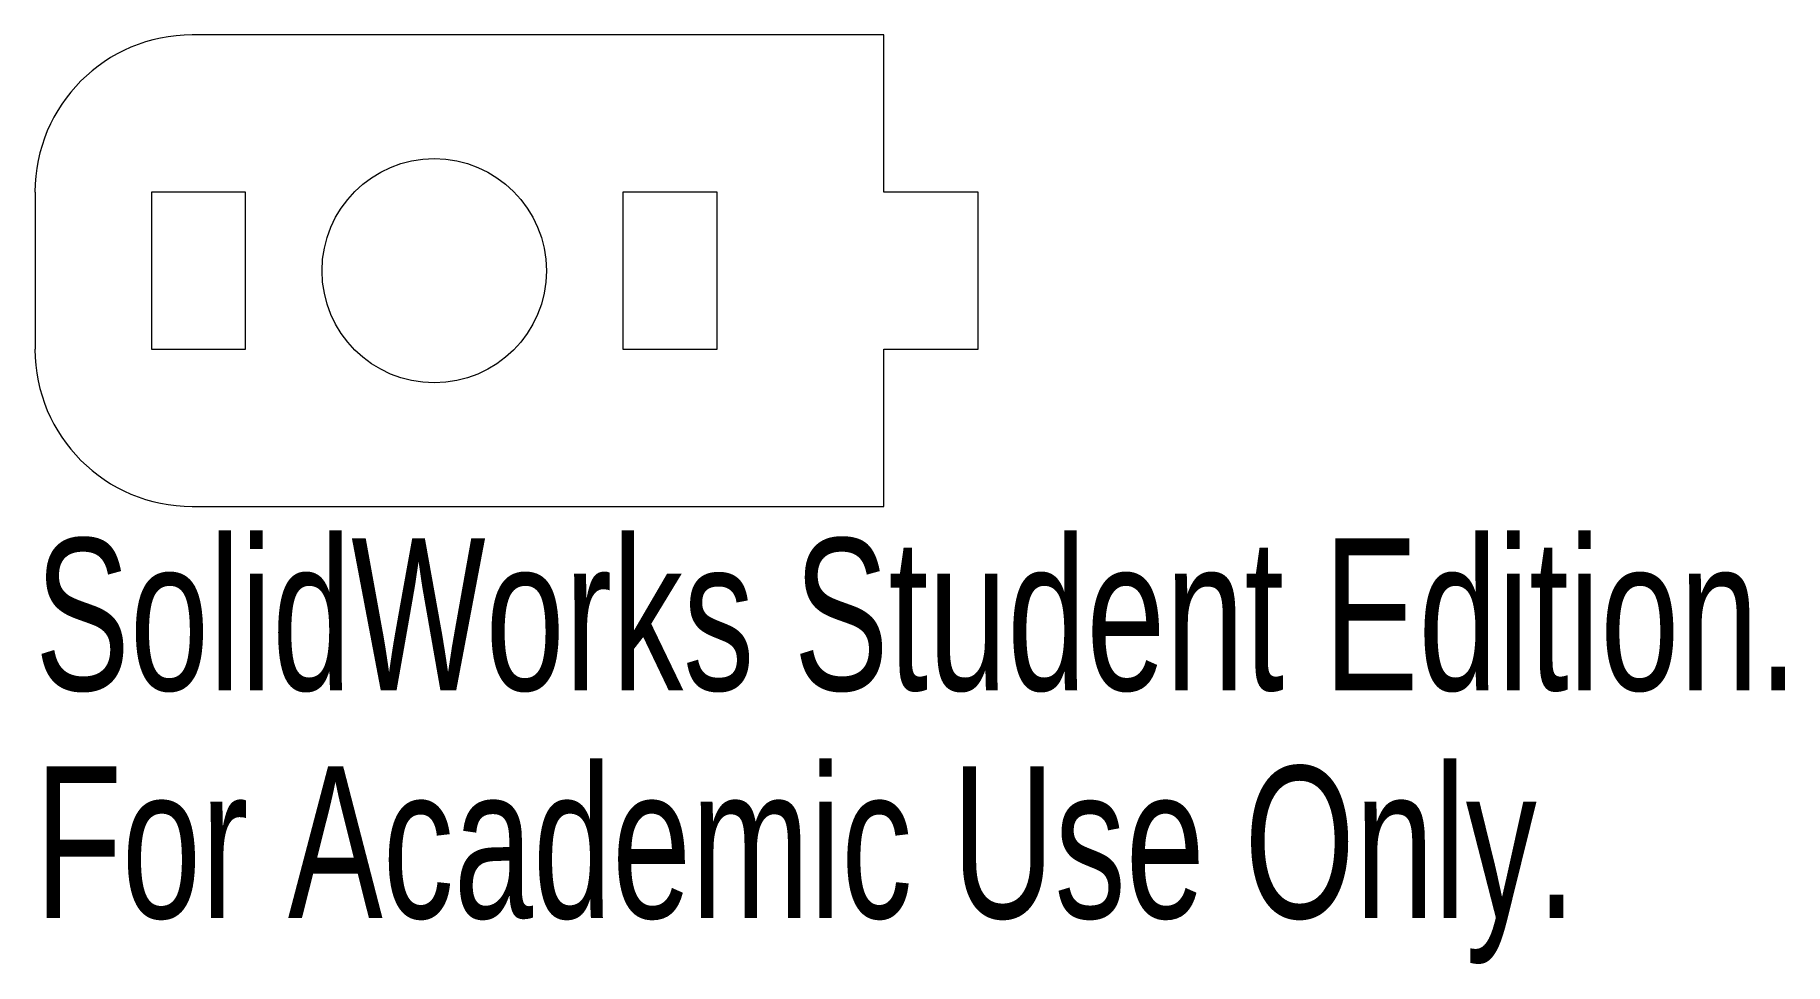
# Model space of a CAD drawing. Header units: inches. Extents: x -0.86 to 1.33, y -0.77 to 0.39.
import ezdxf

# ---------------------------------------------------------------- set-up
doc = ezdxf.new("R2010")
doc.units = ezdxf.units.IN
doc.header["$MEASUREMENT"] = 0
doc.styles.add('SLDTEXTSTYLE0', font='TXT', dxfattribs={"width": 0.7})

msp = doc.modelspace()

# ---------------------------------------------------------------- linework, layer by layer
at = {"color": 7, "linetype": 'Continuous', "lineweight": 15}
for p, q in [((0.2039, 0.3937), (-0.6623, 0.3937)), ((0.2039, 0.1969), (0.2039, 0.3937)), ((-0.8591, 0.1969), (-0.8591, 0)), ((-0.7134, 0.1969), (-0.7134, 0)), ((-0.5953, 0.1969), (-0.7134, 0.1969)), ((-0.5953, 0), (-0.5953, 0.1969)), ((-0.1229, 0.1969), (-0.1229, 0)), ((-0.0048, 0.1969), (-0.1229, 0.1969)), ((-0.0048, 0), (-0.0048, 0.1969)), ((0.322, 0.1969), (0.2039, 0.1969)), ((0.322, 0), (0.322, 0.1969)), ((-0.7134, 0), (-0.5953, 0)), ((-0.1229, 0), (-0.0048, 0)), ((0.2039, 0), (0.322, 0)), ((0.2039, -0.1969), (0.2039, 0)), ((-0.6623, -0.1969), (0.2039, -0.1969))]:
    msp.add_line(p, q, dxfattribs=at)
msp.add_circle((-0.3591, 0.0984), 0.1405, dxfattribs=at)
for centre, start, end in [((-0.6623, 0.1969), 90, 180), ((-0.6623, 0), 180, 270)]:
    msp.add_arc(centre, 0.1969, start, end, dxfattribs=at)

# ---------------------------------------------------------------- texts
at = {"color": 7, "linetype": 'Continuous', "char_height": 0.1903, "attachment_point": 1, "style": 'SLDTEXTSTYLE0'}
for s, insert in [('SolidWorks Student Edition.', (-0.8591, -0.237)), ('For Academic Use Only.', (-0.8591, -0.5224))]:
    msp.add_mtext(s, dxfattribs=dict(at, insert=insert))

doc.saveas('drawing.dxf')
